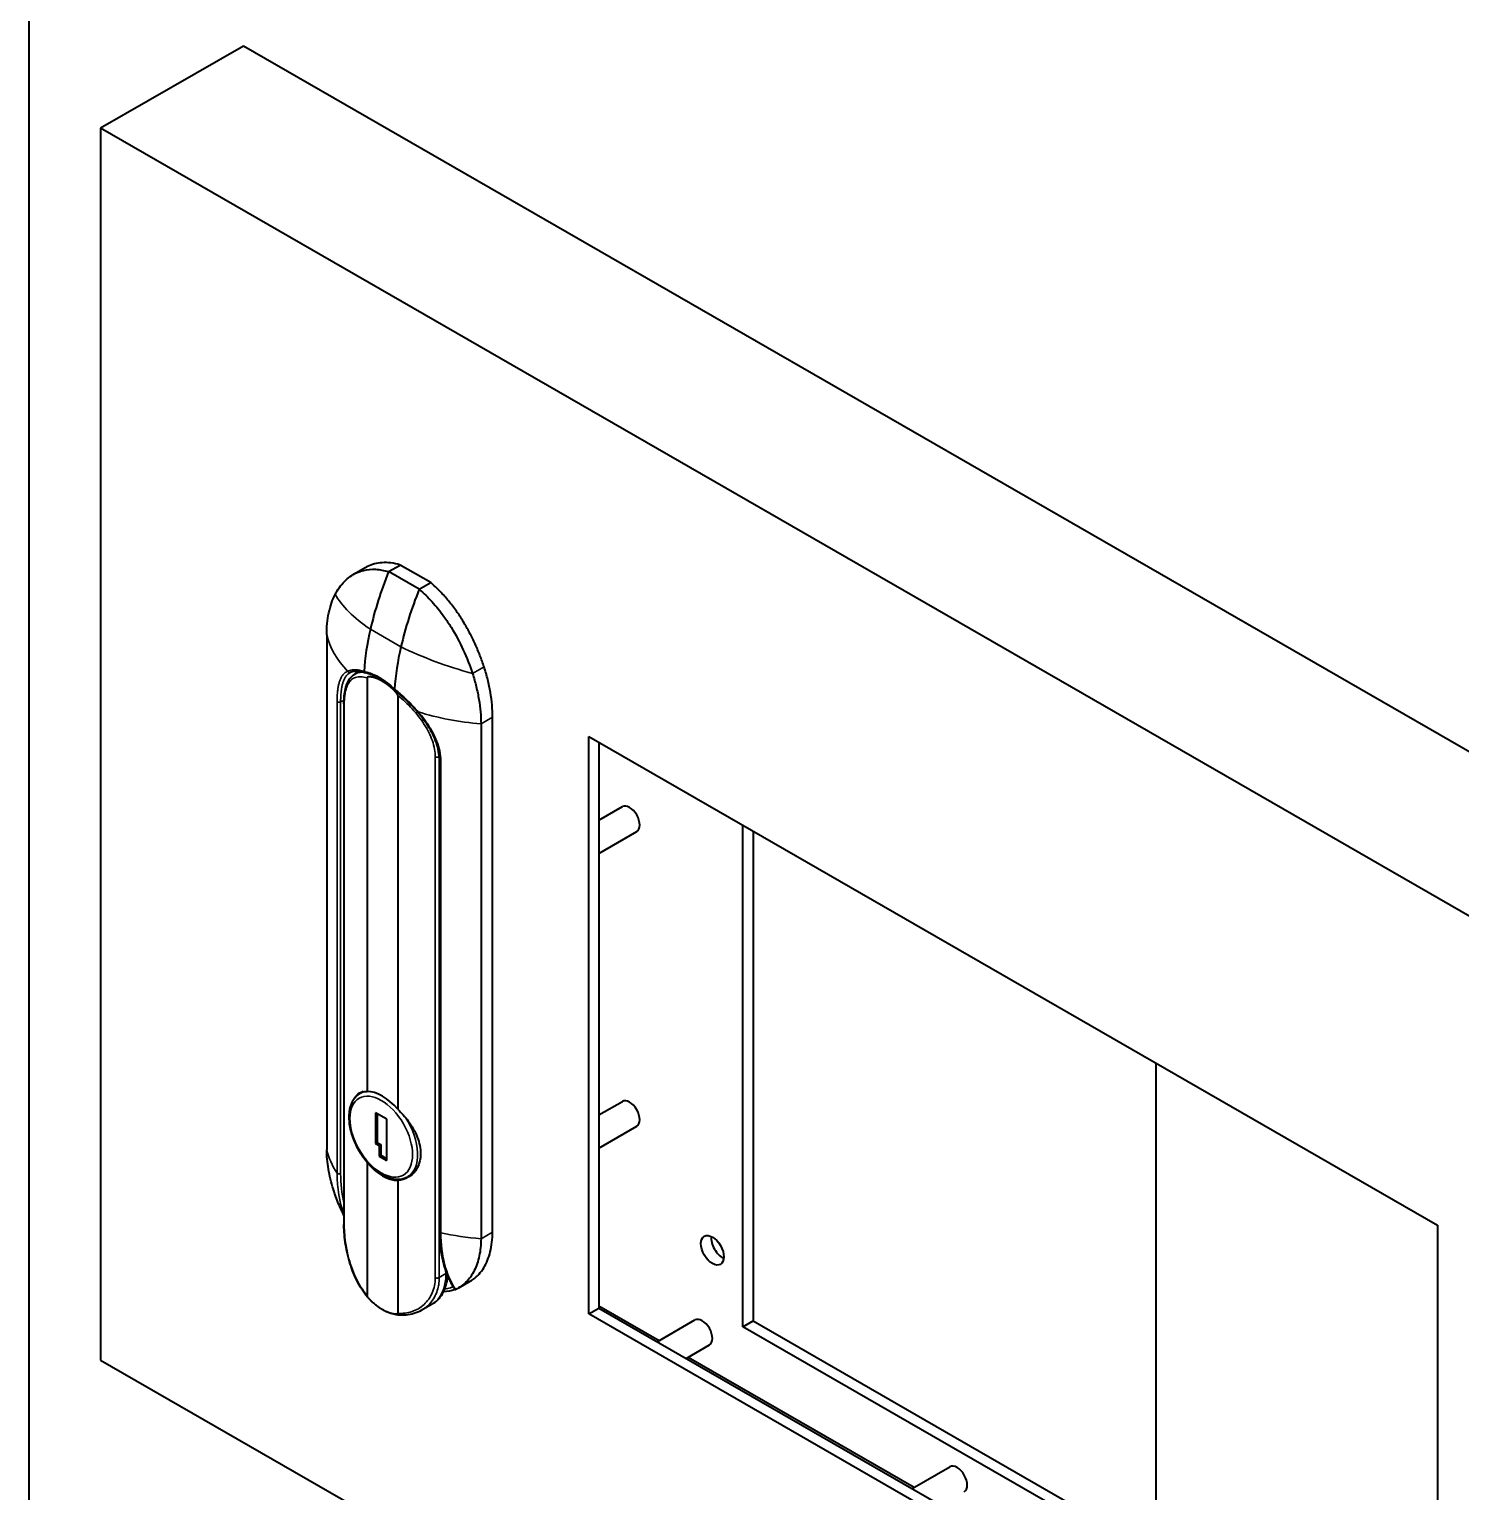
# Model space of a CAD drawing. Header units: millimetres. Extents: x 0 to 2523, y 0 to 1782.
# Drawn here: x 2285.9 to 2345.5, y 1522.7 to 1583.5 of the extents above; entities that cross this region are included whole.
import ezdxf

# ---------------------------------------------------------------- set-up
doc = ezdxf.new("R2010")
doc.units = ezdxf.units.MM
doc.header["$LTSCALE"] = 3
doc.layers.add('가시적인 것(ISO)', color=3, linetype='Continuous', lineweight=40)
doc.layers.add('가시적인 좁은 것(ISO)', color=3, linetype='Continuous', lineweight=35)

msp = doc.modelspace()

# ---------------------------------------------------------------- linework, layer by layer
at = {"layer": '가시적인 것(ISO)'}
for p, q in [((2285.9086, 1476.1038), (2285.9086, 1633.0728)), ((2294.8181, 1582.8145), (2288.8784, 1579.3941)), ((2360.5791, 1544.9453), (2294.8181, 1582.8145)), ((2354.6394, 1541.5249), (2288.8784, 1579.3941)), ((2288.8784, 1579.3941), (2288.8784, 1528.1338)), ((2299.8821, 1561.102), (2299.4007, 1560.8248)), ((2300.8598, 1560.9402), (2301.3412, 1561.2174)), ((2302.614, 1560.4844), (2301.3412, 1561.2174)), ((2302.1326, 1560.2072), (2300.8598, 1560.9402)), ((2302.1326, 1560.2072), (2302.614, 1560.4844)), ((2298.2851, 1558.3058), (2298.2851, 1536.881)), ((2299.432, 1556.8567), (2299.432, 1556.8567)), ((2299.6393, 1556.7832), (2299.4534, 1556.6761)), ((2299.9646, 1556.5261), (2299.9646, 1539.3092)), ((2301.2471, 1555.7875), (2301.2471, 1538.5706)), ((2299.0034, 1555.439), (2299.0034, 1533.7699)), ((2302.0594, 1554.9784), (2302.0594, 1554.9784)), ((2304.7074, 1554.6075), (2304.7074, 1533.1827)), ((2305.1887, 1533.4599), (2305.1887, 1554.8847)), ((2309.1901, 1530.0493), (2309.1901, 1554.0852)), ((2309.1901, 1554.0852), (2344.5101, 1533.7458)), ((2309.6143, 1553.8409), (2309.6143, 1530.2936)), ((2302.7849, 1553.4831), (2302.7847, 1553.483)), ((2302.9755, 1553.0986), (2302.9755, 1533.4783)), ((2309.6143, 1550.6015), (2310.5877, 1551.162)), ((2309.6143, 1549.2167), (2311.1866, 1550.1221)), ((2315.6071, 1529.515), (2315.6071, 1550.3899)), ((2316.0313, 1550.1456), (2316.0313, 1529.7593)), ((2332.7898, 1540.495), (2332.7898, 1520.1088)), ((2299.8089, 1539.3028), (2299.6652, 1539.2201)), ((2309.6143, 1538.3382), (2310.5877, 1538.8988)), ((2300.3213, 1538.423), (2300.3213, 1537.1476)), ((2300.788, 1538.1542), (2300.3213, 1538.423)), ((2300.385, 1538.3863), (2300.385, 1537.1842)), ((2300.788, 1536.4374), (2300.788, 1538.1542)), ((2309.6143, 1536.9535), (2311.1866, 1537.8589)), ((2300.3213, 1537.1476), (2300.385, 1537.1842)), ((2300.3213, 1537.1476), (2300.4698, 1537.0621)), ((2300.385, 1537.1842), (2300.5335, 1537.0987)), ((2300.4698, 1537.0621), (2300.5335, 1537.0987)), ((2300.4698, 1537.0621), (2300.4698, 1536.6206)), ((2300.5335, 1537.0987), (2300.5335, 1536.6573)), ((2299.9646, 1536.3487), (2299.9646, 1530.8186)), ((2300.4698, 1536.6206), (2300.5335, 1536.6573)), ((2300.4698, 1536.6206), (2300.788, 1536.4374)), ((2300.5335, 1536.6573), (2300.788, 1536.5107)), ((2301.2471, 1535.6101), (2301.2471, 1530.08)), ((2301.8653, 1535.8828), (2301.6563, 1535.7624)), ((2344.5101, 1533.7458), (2344.5101, 1509.7099)), ((2304.2449, 1531.4037), (2303.7636, 1531.1266)), ((2302.6689, 1530.4543), (2302.2231, 1530.1976)), ((2309.1901, 1530.0493), (2309.6143, 1530.2936)), ((2344.5101, 1509.7099), (2309.1901, 1530.0493)), ((2309.6143, 1530.3907), (2312.1253, 1528.9448)), ((2309.6143, 1530.2936), (2344.5101, 1510.1985)), ((2312.041, 1528.8962), (2313.6106, 1529.8001)), ((2315.6071, 1529.515), (2316.0313, 1529.7593)), ((2344.5101, 1512.8709), (2315.6071, 1529.515)), ((2316.0313, 1529.7593), (2344.5101, 1513.3595)), ((2313.2433, 1528.2038), (2314.2094, 1528.7602)), ((2313.3276, 1528.2524), (2322.7319, 1522.8368)), ((2288.8784, 1528.1338), (2354.6394, 1490.2646)), ((2322.6476, 1522.7883), (2324.2172, 1523.6922))]:
    msp.add_line(p, q, dxfattribs=at)
for centre, major_axis, ratio, start_param, end_param in [((2307.4427, 1560.1506), (-5.4222, -9.4158), 0.5780931, 4.9541074, 5.1961528), ((2308.7155, 1559.4177), (-5.4222, -9.4158), 0.5780931, 4.9541074, 5.1961528), ((2306.146, 1559.8672), (-4.4643, -7.7525), 0.5780931, 5.1961528, 5.4201522), ((2307.4188, 1559.1342), (-4.4643, -7.7525), 0.5780931, 5.1961528, 5.4201521), ((2302.9812, 1555.5054), (-1.3848, 2.4048), 0.5780931, 2.2649541, 2.2649905), ((2310.8871, 1550.642), (-0.2994, 0.52), 0.5780931, 3.1415927, 6.2831853), ((2300.6059, 1537.4596), (-1.0105, 1.7548), 0.5780931, 5.0353615, 5.9640802), ((2310.8871, 1538.3788), (-0.2994, 0.52), 0.5780931, 3.1415927, 6.2831853), ((2300.6059, 1537.4596), (1.0105, -1.7548), 0.5780931, 5.0353615, 5.9640802), ((2303.0655, 1533.4786), (-0.09, -0.0004), 0.5787986, 6.2806336, 6.2831853), ((2314.7585, 1532.9449), (0.3368, -0.5849), 0.5780931, 3.8197093, 5.6050687), ((2313.91, 1529.2801), (-0.2994, 0.52), 0.5780931, 3.1415927, 6.2831853), ((2324.5166, 1523.1722), (-0.2994, 0.52), 0.5780931, 3.1415927, 6.2831853)]:
    msp.add_ellipse(centre, major_axis=major_axis, ratio=ratio, start_param=start_param, end_param=end_param, dxfattribs=at)
msp.add_ellipse((2314.3343, 1532.7006), major_axis=(0.3368, -0.5849), ratio=0.5780931, dxfattribs=at)
for points, knots in [([(2301.3412, 1561.2174), (2301.2084, 1561.258), (2300.9518, 1561.3134), (2300.5936, 1561.3248), (2300.2695, 1561.2725), (2300.0384, 1561.1864), (2299.9147, 1561.1208), (2299.8821, 1561.102)], [0, 0, 0, 0, 0.13452685, 0.26387613, 0.38935226, 0.51260479, 0.55802711, 0.55802711, 0.55802711, 0.55802711]), ([(2298.6402, 1559.9899), (2298.747, 1560.1944), (2298.8743, 1560.376), (2299.1711, 1560.6811), (2299.3401, 1560.8041), (2299.6234, 1560.9348), (2299.7226, 1560.9693), (2299.9819, 1561.0313), (2300.1471, 1561.0465), (2300.4071, 1561.0336), (2300.4955, 1561.0234), (2300.6756, 1560.9908), (2300.7672, 1560.9685), (2300.8598, 1560.9402)], [-1.4373876, -1.4373876, -1.4373876, -1.4373876, -1.077998, -1.077998, -0.718291, -0.718291, -0.538642, -0.538642, -0.2691978, -0.2691978, -0.1345178, -0.1345178, -0.000001, -0.000001, -0.000001, -0.000001]), ([(2304.8336, 1556.9777), (2304.7815, 1557.1375), (2304.6675, 1557.4576), (2304.4667, 1557.935), (2304.236, 1558.4052), (2303.9753, 1558.8641), (2303.684, 1559.3075), (2303.3606, 1559.732), (2303.0029, 1560.1324), (2302.7468, 1560.3721), (2302.614, 1560.4844)], [0, 0, 0, 0, 0.122059, 0.2440296, 0.3661056, 0.4882651, 0.6113307, 0.7364757, 0.865538, 1, 1, 1, 1]), ([(2298.2851, 1558.3058), (2298.2851, 1558.6303), (2298.3146, 1558.9381), (2298.4034, 1559.363), (2298.4405, 1559.4985), (2298.5293, 1559.7554), (2298.5811, 1559.8767), (2298.6402, 1559.9899)], [-0.79418282, -0.79418282, -0.79418282, -0.79418282, -0.39706048, -0.39706048, -0.1985164, -0.1985164, -0.000001, -0.000001, -0.000001, -0.000001]), ([(2302.1326, 1560.2072), (2302.2253, 1560.1289), (2302.3168, 1560.0457), (2302.4969, 1559.8708), (2302.5853, 1559.7792), (2302.8454, 1559.4927), (2303.0106, 1559.2872), (2303.2699, 1558.9266), (2303.3691, 1558.7778), (2303.6524, 1558.3208), (2303.8213, 1558.0032), (2304.1181, 1557.3563), (2304.2455, 1557.028), (2304.3523, 1556.7005)], [-1.4345196, -1.4345196, -1.4345196, -1.4345196, -1.3002693, -1.3002693, -1.1658564, -1.1658564, -0.8969451, -0.8969451, -0.7176518, -0.7176518, -0.3586651, -0.3586651, -0.000001, -0.000001, -0.000001, -0.000001]), ([(2299.8813, 1556.7301), (2299.7051, 1556.7836), (2299.55, 1556.8012), (2299.3697, 1556.7792), (2299.318, 1556.7647), (2299.2735, 1556.7439)], [0, 0, 0, 0, 0.2987056, 0.2987056, 0.44441301, 0.44441301, 0.44441301, 0.44441301]), ([(2305.1887, 1554.8847), (2305.1887, 1555.0491), (2305.1736, 1555.3856), (2305.106, 1555.9082), (2304.9948, 1556.4403), (2304.8919, 1556.7991), (2304.8336, 1556.9777)], [0, 0, 0, 0, 0.2533919, 0.5045957, 0.753541, 1, 1, 1, 1]), ([(2299.0034, 1555.439), (2299.0034, 1555.6728), (2299.0233, 1555.8852), (2299.1078, 1556.2483), (2299.1745, 1556.4039), (2299.3245, 1556.5847), (2299.3852, 1556.6369), (2299.4534, 1556.6761)], [0, 0, 0, 0, 0.2826255, 0.2826255, 0.57096149, 0.57096149, 0.72160324, 0.72160324, 0.72160324, 0.72160324]), ([(2299.6903, 1556.7757), (2299.6742, 1556.7702), (2299.6584, 1556.764), (2299.6424, 1556.7568), (2299.6418, 1556.7566), (2299.6412, 1556.7563)], [-0.017241882, -0.017241882, -0.017241882, -0.017241882, 0, 0, 0.000647112, 0.000647112, 0.000647112, 0.000647112]), ([(2299.8383, 1556.788), (2299.8408, 1556.773), (2299.8468, 1556.7583), (2299.8553, 1556.7479), (2299.8637, 1556.7377), (2299.8743, 1556.7312), (2299.8861, 1556.7289)], [0.00007179, 0.00007179, 0.00007179, 0.00007179, 0.33333333, 0.33333333, 0.33333333, 0.66042788, 0.66042788, 0.66042788, 0.66042788]), ([(2304.3523, 1556.7005), (2304.4114, 1556.5193), (2304.4632, 1556.3382), (2304.552, 1555.9791), (2304.589, 1555.801), (2304.6778, 1555.2738), (2304.7074, 1554.9319), (2304.7074, 1554.6075)], [-0.79365146, -0.79365146, -0.79365146, -0.79365146, -0.59526888, -0.59526888, -0.39685764, -0.39685764, -0.000001, -0.000001, -0.000001, -0.000001]), ([(2301.1116, 1556.0203), (2301.1096, 1556.0219), (2301.1081, 1556.0241), (2301.1073, 1556.027), (2301.1052, 1556.0336), (2301.1066, 1556.044), (2301.1111, 1556.055)], [0.5234939, 0.5234939, 0.5234939, 0.5234939, 0.66666667, 0.66666667, 0.66666667, 0.99987886, 0.99987886, 0.99987886, 0.99987886]), ([(2302.0687, 1555.0958), (2301.8569, 1555.34), (2301.6234, 1555.5771), (2301.2957, 1555.869), (2301.2036, 1555.9468), (2301.1116, 1556.0203)], [0, 0, 0, 0, 0.32455494, 0.32455494, 0.44934378, 0.44934378, 0.44934378, 0.44934378]), ([(2302.9755, 1553.0986), (2302.9755, 1553.3299), (2302.9314, 1553.5746), (2302.766, 1554.0566), (2302.6435, 1554.2995), (2302.3699, 1554.7256), (2302.2251, 1554.9154), (2302.0687, 1555.0958)], [0, 0, 0, 0, 0.28741428, 0.28741428, 0.57464831, 0.57464831, 0.8143084, 0.8143084, 0.8143084, 0.8143084]), ([(2299.6652, 1539.2201), (2299.558, 1539.1583), (2299.4664, 1539.0703), (2299.3196, 1538.8496), (2299.267, 1538.7145), (2299.2041, 1538.4044), (2299.1979, 1538.2265), (2299.2351, 1537.8516), (2299.2792, 1537.6542), (2299.4123, 1537.262), (2299.5009, 1537.0673), (2299.7133, 1536.6988), (2299.837, 1536.525), (2300.1083, 1536.2146), (2300.256, 1536.0781), (2300.563, 1535.8564), (2300.7224, 1535.7714), (2301.0374, 1535.6664), (2301.1935, 1535.6454), (2301.4536, 1535.6735), (2301.5608, 1535.7074), (2301.6563, 1535.7624)], [2.3542608, 2.3542608, 2.3542608, 2.3542608, 2.6341338, 2.6341338, 2.9347287, 2.9347287, 3.2623857, 3.2623857, 3.5951268, 3.5951268, 3.9258861, 3.9258861, 4.2556663, 4.2556663, 4.5864294, 4.5864294, 4.9191665, 4.9191665, 5.2466416, 5.2466416, 5.4958534, 5.4958534, 5.4958534, 5.4958534]), ([(2299.4721, 1539.0623), (2299.5211, 1539.1445), (2299.5818, 1539.2063), (2299.7352, 1539.2955), (2299.8412, 1539.3183), (2299.9646, 1539.3092)], [0.33894025, 0.33894025, 0.33894025, 0.33894025, 0.5112141, 0.5112141, 0.72151837, 0.72151837, 0.72151837, 0.72151837]), ([(2301.2471, 1538.5706), (2301.404, 1538.4184), (2301.5518, 1538.2494), (2301.8267, 1537.8749), (2301.9627, 1537.641), (2302.146, 1537.1704), (2302.1927, 1536.9333), (2302.1927, 1536.5153), (2302.146, 1536.3081), (2301.9627, 1535.9635), (2301.8267, 1535.8265), (2301.5518, 1535.6671), (2301.404, 1535.6202), (2301.2471, 1535.6101)], [1.3231563, 1.3231563, 1.3231563, 1.3231563, 1.5334605, 1.5334605, 1.7890676, 1.7890676, 2.0446746, 2.0446746, 2.3002817, 2.3002817, 2.5558887, 2.5558887, 2.766193, 2.766193, 2.766193, 2.766193]), ([(2298.5692, 1535.2189), (2298.5677, 1535.2234), (2298.5663, 1535.2279), (2298.4744, 1535.518), (2298.4052, 1535.8014), (2298.3347, 1536.2167), (2298.3168, 1536.3532), (2298.2924, 1536.6213), (2298.2859, 1536.7528), (2298.2851, 1536.881)], [-0.63068901, -0.63068901, -0.63068901, -0.63068901, -0.62576145, -0.62576145, -0.3126285, -0.3126285, -0.1562493, -0.1562493, -0.000001, -0.000001, -0.000001, -0.000001]), ([(2299.0034, 1534.1491), (2298.9732, 1534.2096), (2298.9442, 1534.2699), (2298.8689, 1534.4315), (2298.8248, 1534.5324), (2298.7422, 1534.7321), (2298.7039, 1534.8311), (2298.6326, 1535.0267), (2298.5996, 1535.1234), (2298.5692, 1535.2189)], [1.14979198, 1.14979198, 1.14979198, 1.14979198, 1.16936796, 1.16936796, 1.20251455, 1.20251455, 1.23566115, 1.23566115, 1.26880775, 1.26880775, 1.26880775, 1.26880775]), ([(2300.1872, 1530.5407), (2300.0001, 1530.7174), (2299.8309, 1530.9341), (2299.5431, 1531.4124), (2299.4209, 1531.6799), (2299.2226, 1532.2399), (2299.1456, 1532.5401), (2299.0419, 1533.1123), (2299.0126, 1533.392), (2299.004, 1533.6869), (2299.0034, 1533.7287), (2299.0034, 1533.7699)], [0, 0, 0, 0, 0.2898076, 0.2898076, 0.5816527, 0.5816527, 0.8845661, 0.8845661, 1.1797636, 1.1797636, 1.2294737, 1.2294737, 1.2294737, 1.2294737]), ([(2302.9755, 1533.4782), (2302.9764, 1533.2852), (2302.9859, 1533.0969), (2303.0221, 1532.7321), (2303.0489, 1532.5555), (2303.1196, 1532.2156), (2303.1635, 1532.0524), (2303.2681, 1531.7411), (2303.3288, 1531.5931), (2303.4666, 1531.3138), (2303.5436, 1531.1826), (2303.6285, 1531.0605)], [0.00509329, 0.00509329, 0.00509329, 0.00509329, 0.10830819, 0.10830819, 0.2115231, 0.2115231, 0.314738, 0.314738, 0.4179529, 0.4179529, 0.52116781, 0.52116781, 0.52116781, 0.52116781]), ([(2304.7074, 1533.1827), (2304.7066, 1533.0554), (2304.7, 1532.9314), (2304.6756, 1532.6913), (2304.6577, 1532.5754), (2304.5872, 1532.2412), (2304.5179, 1532.0375), (2304.337, 1531.6747), (2304.226, 1531.5166), (2303.966, 1531.2522), (2303.8178, 1531.1466), (2303.654, 1531.0692)], [-1.2507899, -1.2507899, -1.2507899, -1.2507899, -1.0946869, -1.0946869, -0.9384539, -0.9384539, -0.625614, -0.625614, -0.3128247, -0.3128247, -0.0000009, -0.0000009, -0.0000009, -0.0000009]), ([(2304.2449, 1531.4037), (2304.2941, 1531.4321), (2304.4299, 1531.5207), (2304.6305, 1531.7026), (2304.8287, 1531.9685), (2304.9858, 1532.281), (2305.1004, 1532.6363), (2305.1709, 1533.0297), (2305.1878, 1533.3136), (2305.1887, 1533.4599)], [0.42857124, 0.42857124, 0.42857124, 0.42857124, 0.47615982, 0.56428185, 0.65167954, 0.73872097, 0.8258694, 0.91296247, 1, 1, 1, 1]), ([(2302.6689, 1530.4543), (2302.7576, 1530.5054), (2302.8392, 1530.5686), (2302.984, 1530.7149), (2303.0471, 1530.7978), (2303.154, 1530.9781), (2303.1979, 1531.0756), (2303.2671, 1531.2813), (2303.2925, 1531.3897), (2303.3148, 1531.5395), (2303.3194, 1531.5772), (2303.3231, 1531.6153)], [5.49585344, 5.49585344, 5.49585344, 5.49585344, 5.65331981, 5.65331981, 5.81078618, 5.81078618, 5.96825256, 5.96825256, 6.12571893, 6.12571893, 6.17787012, 6.17787012, 6.17787012, 6.17787012]), ([(2303.6285, 1531.0605), (2303.6289, 1531.0599), (2303.6306, 1531.06), (2303.6379, 1531.0621), (2303.6449, 1531.065), (2303.654, 1531.0692)], [0.042254862, 0.042254862, 0.042254862, 0.042254862, 0.053895909, 0.053895909, 0.071218311, 0.071218311, 0.071218311, 0.071218311]), ([(2302.2231, 1530.1976), (2302.0313, 1530.0872), (2301.8128, 1530.018), (2301.3718, 1529.9803), (2301.1441, 1530.0084), (2300.8736, 1530.1004), (2300.821, 1530.1211), (2300.7691, 1530.1445)], [0.0000073, 0.0000073, 0.0000073, 0.0000073, 0.29538401, 0.29538401, 0.58144724, 0.58144724, 0.65096267, 0.65096267, 0.65096267, 0.65096267])]:
    msp.add_open_spline(points, degree=3, knots=knots, dxfattribs=at)
for points in [[(2299.2735, 1556.7439), (2299.2628, 1556.7389), (2299.2524, 1556.7335), (2299.2422, 1556.7277)], [(2299.2422, 1556.7277), (2299.2422, 1556.7277), (2299.2422, 1556.7277), (2299.2422, 1556.7277)], [(2299.4535, 1556.6762), (2299.4534, 1556.6762), (2299.4534, 1556.6762), (2299.4534, 1556.6762)], [(2300.5015, 1556.49), (2300.2952, 1556.6089), (2300.0846, 1556.6898), (2299.8861, 1556.7289)], [(2301.2471, 1555.7875), (2301.2471, 1555.7915), (2301.2449, 1555.8003), (2301.2386, 1555.8142), (2301.2309, 1555.828), (2301.222, 1555.8423), (2301.2118, 1555.8572), (2301.2005, 1555.873), (2301.1877, 1555.8897), (2301.1734, 1555.9075), (2301.1577, 1555.9264), (2301.1406, 1555.9461), (2301.1222, 1555.9666), (2301.102, 1555.9882), (2301.0802, 1556.0109), (2301.0567, 1556.0345), (2301.0314, 1556.059), (2301.0043, 1556.0844), (2300.9755, 1556.1105), (2300.9447, 1556.1373), (2300.9122, 1556.1647), (2300.8778, 1556.1926), (2300.8416, 1556.2207), (2300.8037, 1556.2491), (2300.7639, 1556.2775), (2300.7223, 1556.3058), (2300.6793, 1556.3337), (2300.6353, 1556.3609), (2300.5905, 1556.3869), (2300.5455, 1556.4115), (2300.5006, 1556.4346), (2300.4561, 1556.4558), (2300.4126, 1556.475), (2300.3703, 1556.4922), (2300.3296, 1556.5073), (2300.291, 1556.5203), (2300.2546, 1556.5312), (2300.2208, 1556.5401), (2300.1899, 1556.5472), (2300.1616, 1556.5526), (2300.1358, 1556.5567), (2300.1123, 1556.5595), (2300.091, 1556.5612), (2300.0718, 1556.562), (2300.0541, 1556.562), (2300.0381, 1556.5612), (2300.0237, 1556.5597), (2300.0109, 1556.5577), (2299.9995, 1556.555), (2299.9895, 1556.5518), (2299.9807, 1556.5478), (2299.9732, 1556.5429), (2299.9669, 1556.5362), (2299.9646, 1556.53), (2299.9646, 1556.5261)], [(2301.1107, 1556.0211), (2300.9161, 1556.2105), (2300.7086, 1556.3707), (2300.5015, 1556.49)], [(2299.9646, 1536.3487), (2299.927, 1536.4009), (2299.891, 1536.4552), (2299.8568, 1536.5108)], [(2301.2471, 1530.08), (2301.2471, 1530.0761), (2301.2448, 1530.0699), (2301.2386, 1530.0633), (2301.2311, 1530.0584), (2301.2223, 1530.0543), (2301.2122, 1530.051), (2301.2007, 1530.0484), (2301.1875, 1530.0463), (2301.1727, 1530.0448), (2301.1564, 1530.0441), (2301.1383, 1530.0442), (2301.1182, 1530.0451), (2301.0963, 1530.047), (2301.0725, 1530.05), (2301.047, 1530.0541), (2301.0199, 1530.0594), (2300.9913, 1530.0659), (2300.9612, 1530.0738), (2300.9298, 1530.083), (2300.8973, 1530.0936), (2300.8636, 1530.1055), (2300.829, 1530.1188), (2300.7935, 1530.1335), (2300.7574, 1530.1496), (2300.7208, 1530.1669), (2300.6838, 1530.1855), (2300.6465, 1530.2053), (2300.6093, 1530.2261), (2300.5721, 1530.248), (2300.5347, 1530.271), (2300.4975, 1530.2949), (2300.4606, 1530.3198), (2300.4241, 1530.3454), (2300.3883, 1530.3717), (2300.3532, 1530.3984), (2300.3191, 1530.4254), (2300.286, 1530.4527), (2300.2541, 1530.4799), (2300.2236, 1530.507), (2300.1944, 1530.5338), (2300.1669, 1530.56), (2300.1409, 1530.5856), (2300.1168, 1530.6104), (2300.0945, 1530.6341), (2300.0741, 1530.6566), (2300.0558, 1530.6777), (2300.0392, 1530.6974), (2300.0243, 1530.7161), (2300.0111, 1530.7334), (2299.9995, 1530.7494), (2299.9894, 1530.7643), (2299.9806, 1530.7785), (2299.9731, 1530.7921), (2299.9669, 1530.8059), (2299.9646, 1530.8147), (2299.9646, 1530.8186)], [(2302.7002, 1530.9814), (2302.7002, 1530.9814), (2302.7001, 1530.9814), (2302.7001, 1530.9814)], [(2303.6211, 1531.0713), (2303.4717, 1531.0161), (2303.3116, 1530.982), (2303.1449, 1530.9687)]]:
    msp.add_open_spline(points, degree=3, dxfattribs=at)
at = {"layer": '가시적인 좁은 것(ISO)'}
for p, q in [((2301.375, 1557.8131), (2300.1022, 1558.5461)), ((2304.3523, 1556.7005), (2304.8336, 1556.9777)), ((2299.6412, 1556.7563), (2299.6783, 1556.7777)), ((2299.0067, 1555.5988), (2298.8653, 1555.5174)), ((2298.7177, 1535.915), (2298.7177, 1555.5354)), ((2298.8653, 1535.897), (2298.8653, 1555.5174)), ((2299.0169, 1555.4031), (2299.0169, 1533.7341)), ((2304.7074, 1554.6075), (2305.1887, 1554.8847)), ((2302.8035, 1531.5536), (2302.804, 1553.2224)), ((2302.9717, 1531.5709), (2302.9717, 1553.2175)), ((2303.0211, 1553.2686), (2303.0211, 1553.2686)), ((2303.0331, 1553.0503), (2303.0331, 1533.4299)), ((2304.7074, 1533.1827), (2305.1887, 1533.4599)), ((2302.9717, 1531.5709), (2303.2463, 1531.7291)), ((2303.2463, 1531.8094), (2303.2463, 1531.7291))]:
    msp.add_line(p, q, dxfattribs=at)
for centre, major_axis, ratio, start_param, end_param in [((2305.7872, 1559.2832), (-7.3329, 1.6984), 0.3795197, 0.3294544, 0.7760115), ((2305.7408, 1558.9009), (-7.527, 0), 0.5758617, 0.1377319, 0.5059214), ((2305.7872, 1559.2832), (-7.3329, 1.6984), 0.3795197, 1.0157242, 1.4622813), ((2299.2355, 1556.8255), (0.038, -0.0816), 0.9169857, 4.5954233, 6.2831155), ((2300.8304, 1554.2669), (-1.3848, 2.4048), 0.5780931, 6.1110222, 6.1508194), ((2300.5465, 1556.568), (-0.0449, -0.078), 0.5780289, 5.4048296, 6.283202), ((2298.8017, 1555.554), (-0.09, 0), 0.5758617, 0.3679759, 2.3561945), ((2299.1534, 1555.439), (-0.15, 0), 0.5758617, 6.2831835, 6.7106324), ((2302.1367, 1555.1547), (-0.068, -0.059), 0.0878617, 6.2831837, 7.0839777), ((2305.7408, 1558.9009), (-7.527, 0), 0.5758617, 1.0648749, 1.4330644), ((2303.0655, 1553.0986), (-0.09, 0), 0.5758617, 0, 1.2028204), ((2300.6607, 1537.4912), (-0.9956, 1.7288), 0.5780931, 6.0240327, 6.2831853), ((2300.6607, 1537.4912), (0.9956, -1.7288), 0.5780931, 0, 1.6666589), ((2305.7408, 1537.4914), (-7.527, -0.0207), 0.5774617, 0.1361468, 0.3663913), ((2303.5732, 1538.7397), (3.4268, 5.9507), 0.5780931, 2.3593541, 2.699046), ((2298.8017, 1535.9337), (-0.09, 0), 0.5758617, 0.3679759, 2.3562005), ((2303.6627, 1538.6882), (3.3857, 5.8794), 0.5780931, 2.3594158, 2.594824), ((2299.1534, 1533.7699), (-0.15, 0), 0.5758617, 0, 0.4274471), ((2303.0655, 1533.4786), (-0.09, -0.0004), 0.5787986, 0, 1.2002707), ((2307.8887, 1536.2546), (-3.4268, -5.9507), 0.5780931, 5.5009467, 6.0071089), ((2305.7408, 1537.4914), (-7.527, -0.0181), 0.5776915, 1.2014368, 1.4316813), ((2301.2841, 1532.8591), (1.3848, -2.4048), 0.5780931, 0, 0.7873319), ((2303.0342, 1531.8513), (-0.3, 0), 0.5758617, 2.3561945, 2.4776701)]:
    msp.add_ellipse(centre, major_axis=major_axis, ratio=ratio, start_param=start_param, end_param=end_param, dxfattribs=at)
msp.add_ellipse((2300.5547, 1537.4302), major_axis=(0.9207, -1.5988), ratio=0.5780931, dxfattribs=at)
for points, knots in [([(2298.7177, 1555.5354), (2298.7177, 1555.6059), (2298.7192, 1555.6733), (2298.722, 1555.7376), (2298.7248, 1555.8018), (2298.729, 1555.863), (2298.7346, 1555.9216), (2298.7402, 1555.9801), (2298.7472, 1556.036), (2298.7553, 1556.0879), (2298.7633, 1556.1397), (2298.7725, 1556.1875), (2298.7831, 1556.2337), (2298.7937, 1556.2799), (2298.8057, 1556.3244), (2298.8201, 1556.3685), (2298.8345, 1556.4127), (2298.8513, 1556.4563), (2298.8711, 1556.4983), (2298.8909, 1556.5403), (2298.9137, 1556.5805), (2298.9404, 1556.6181), (2298.967, 1556.6557), (2298.9976, 1556.6906), (2299.0332, 1556.7214), (2299.0688, 1556.7523), (2299.1095, 1556.7792), (2299.1567, 1556.8004)], [0, 0, 0, 0, 0.1111111, 0.1111111, 0.1111111, 0.2222222, 0.2222222, 0.2222222, 0.3333333, 0.3333333, 0.3333333, 0.4444444, 0.4444444, 0.4444444, 0.5555556, 0.5555556, 0.5555556, 0.6666667, 0.6666667, 0.6666667, 0.7777778, 0.7777778, 0.7777778, 0.8888889, 0.8888889, 0.8888889, 1, 1, 1, 1]), ([(2299.1567, 1556.8004), (2299.2131, 1556.8265), (2299.2762, 1556.843), (2299.3445, 1556.8511), (2299.3559, 1556.8525), (2299.3675, 1556.8536), (2299.3792, 1556.8545), (2299.4376, 1556.8588), (2299.4998, 1556.8571), (2299.5678, 1556.8485), (2299.5947, 1556.8451), (2299.6225, 1556.8407), (2299.6513, 1556.8352), (2299.7098, 1556.8239), (2299.7722, 1556.8082), (2299.8383, 1556.788)], [0, 0, 0, 0, 0.33333333, 0.33333333, 0.33333333, 0.38903885, 0.38903885, 0.38903885, 0.66666667, 0.66666667, 0.66666667, 0.77640056, 0.77640056, 0.77640056, 0.99997268, 0.99997268, 0.99997268, 0.99997268]), ([(2298.8653, 1555.5174), (2298.8653, 1555.5856), (2298.8667, 1555.6511), (2298.8693, 1555.7135), (2298.872, 1555.7759), (2298.8759, 1555.8353), (2298.8812, 1555.8921), (2298.8864, 1555.9489), (2298.8929, 1556.0032), (2298.9005, 1556.0535), (2298.9081, 1556.1039), (2298.9166, 1556.1503), (2298.9265, 1556.1951), (2298.9365, 1556.24), (2298.9478, 1556.2832), (2298.9613, 1556.3261), (2298.9748, 1556.369), (2298.9906, 1556.4114), (2299.0092, 1556.4522), (2299.0278, 1556.493), (2299.0493, 1556.5322), (2299.0744, 1556.5687), (2299.0995, 1556.6053), (2299.1283, 1556.6393), (2299.1619, 1556.6694), (2299.186, 1556.691), (2299.2127, 1556.7106), (2299.2422, 1556.7277)], [0, 0, 0, 0, 0.11111111, 0.11111111, 0.11111111, 0.22222222, 0.22222222, 0.22222222, 0.33333333, 0.33333333, 0.33333333, 0.44444444, 0.44444444, 0.44444444, 0.55555556, 0.55555556, 0.55555556, 0.66666667, 0.66666667, 0.66666667, 0.77777778, 0.77777778, 0.77777778, 0.88888889, 0.88888889, 0.88888889, 0.96846114, 0.96846114, 0.96846114, 0.96846114]), ([(2299.9646, 1556.5261), (2299.8713, 1556.5512), (2299.7861, 1556.565), (2299.7068, 1556.5673), (2299.6275, 1556.5697), (2299.5544, 1556.5607), (2299.4898, 1556.5405), (2299.4253, 1556.5203), (2299.3694, 1556.4889), (2299.3217, 1556.4496), (2299.2741, 1556.4104), (2299.2348, 1556.3632), (2299.202, 1556.3116), (2299.1692, 1556.26), (2299.1429, 1556.2039), (2299.1213, 1556.1455), (2299.0997, 1556.087), (2299.0827, 1556.0261), (2299.0691, 1555.9643), (2299.0556, 1555.9024), (2299.0454, 1555.8397), (2299.0378, 1555.777), (2299.0301, 1555.7143), (2299.025, 1555.6517), (2299.0216, 1555.5892), (2299.0183, 1555.5267), (2299.0169, 1555.4645), (2299.0169, 1555.4031)], [0, 0, 0, 0, 0.1111111, 0.1111111, 0.1111111, 0.2222222, 0.2222222, 0.2222222, 0.3333333, 0.3333333, 0.3333333, 0.4444444, 0.4444444, 0.4444444, 0.5555556, 0.5555556, 0.5555556, 0.6666667, 0.6666667, 0.6666667, 0.7777778, 0.7777778, 0.7777778, 0.8888889, 0.8888889, 0.8888889, 1, 1, 1, 1]), ([(2299.7981, 1556.7531), (2299.7357, 1556.7551), (2299.677, 1556.7506), (2299.6226, 1556.7395), (2299.5602, 1556.7266), (2299.5036, 1556.705), (2299.4535, 1556.6762)], [0.594629778, 0.594629778, 0.594629778, 0.594629778, 0.631578947, 0.631578947, 0.631578947, 0.673996241, 0.673996241, 0.673996241, 0.673996241]), ([(2299.8383, 1556.788), (2299.9151, 1556.7732), (2299.9956, 1556.7516), (2300.0804, 1556.7225), (2300.1006, 1556.7155), (2300.121, 1556.7082), (2300.1416, 1556.7004), (2300.2491, 1556.6598), (2300.3632, 1556.6073), (2300.4831, 1556.5382)], [0, 0, 0, 0, 0.4038634, 0.4038634, 0.4038634, 0.5, 0.5, 0.5, 1, 1, 1, 1]), ([(2300.4831, 1556.5382), (2300.584, 1556.4801), (2300.6867, 1556.4115), (2300.7914, 1556.3317), (2300.8, 1556.3251), (2300.8087, 1556.3185), (2300.8173, 1556.3118), (2300.9137, 1556.2368), (2301.0119, 1556.1521), (2301.1111, 1556.055)], [0.00000001, 0.00000001, 0.00000001, 0.00000001, 0.5, 0.5, 0.5, 0.54110047, 0.54110047, 0.54110047, 0.9999982, 0.9999982, 0.9999982, 0.9999982]), ([(2301.1111, 1556.055), (2301.1768, 1556.0027), (2301.2432, 1555.9479), (2301.3104, 1555.8904), (2301.3493, 1555.8571), (2301.3884, 1555.8229), (2301.4277, 1555.7877), (2301.5153, 1555.7092), (2301.6039, 1555.6255), (2301.694, 1555.536), (2301.7142, 1555.5159), (2301.7345, 1555.4956), (2301.7548, 1555.4749), (2301.8659, 1555.3621), (2301.9795, 1555.2403), (2302.0931, 1555.1094)], [0, 0, 0, 0, 0.21119499, 0.21119499, 0.21119499, 0.33333333, 0.33333333, 0.33333333, 0.60556696, 0.60556696, 0.60556696, 0.66666667, 0.66666667, 0.66666667, 0.99999999, 0.99999999, 0.99999999, 0.99999999]), ([(2301.2471, 1555.7875), (2301.3494, 1555.7029), (2301.4504, 1555.6154), (2301.5497, 1555.5228), (2301.649, 1555.4301), (2301.7464, 1555.3322), (2301.8402, 1555.2309), (2301.9339, 1555.1296), (2302.0238, 1555.0248), (2302.1083, 1554.9172), (2302.1928, 1554.8095), (2302.2718, 1554.6991), (2302.3438, 1554.5869), (2302.4158, 1554.4747), (2302.4809, 1554.3607), (2302.538, 1554.246), (2302.5951, 1554.1313), (2302.6442, 1554.0158), (2302.6838, 1553.9005), (2302.7234, 1553.7852), (2302.7534, 1553.67), (2302.7733, 1553.5569), (2302.7932, 1553.4438), (2302.8029, 1553.3326), (2302.804, 1553.2224)], [0, 0, 0, 0, 0.125, 0.125, 0.125, 0.25, 0.25, 0.25, 0.375, 0.375, 0.375, 0.5, 0.5, 0.5, 0.625, 0.625, 0.625, 0.75, 0.75, 0.75, 0.875, 0.875, 0.875, 1, 1, 1, 1]), ([(2302.0931, 1555.1094), (2302.2188, 1554.9658), (2302.3306, 1554.8241), (2302.4297, 1554.6839), (2302.5289, 1554.5436), (2302.6154, 1554.4047), (2302.6886, 1554.2703), (2302.7618, 1554.1358), (2302.8217, 1554.0057), (2302.8713, 1553.8755), (2302.9208, 1553.7452), (2302.9602, 1553.6149), (2302.9882, 1553.4779), (2303.0163, 1553.3409), (2303.0331, 1553.1973), (2303.0331, 1553.0503)], [0, 0, 0, 0, 0.2, 0.2, 0.2, 0.4, 0.4, 0.4, 0.6, 0.6, 0.6, 0.8, 0.8, 0.8, 1, 1, 1, 1]), ([(2302.804, 1553.2224), (2302.8224, 1553.2176), (2302.8421, 1553.2151), (2302.8621, 1553.2148), (2302.8822, 1553.2145), (2302.9026, 1553.2167), (2302.9214, 1553.221), (2302.9395, 1553.2252), (2302.9562, 1553.2314), (2302.9702, 1553.2393)], [0.00000003, 0.00000003, 0.00000003, 0.00000003, 0.33333333, 0.33333333, 0.33333333, 0.66666667, 0.66666667, 0.66666667, 0.98854431, 0.98854431, 0.98854431, 0.98854431]), ([(2299.0169, 1533.7341), (2299.0169, 1533.6104), (2299.0227, 1533.4806), (2299.0345, 1533.3437), (2299.0464, 1533.2068), (2299.0644, 1533.0628), (2299.0891, 1532.9146), (2299.1138, 1532.7664), (2299.1452, 1532.614), (2299.1835, 1532.4613), (2299.2219, 1532.3087), (2299.2671, 1532.1558), (2299.319, 1532.0065), (2299.3709, 1531.8573), (2299.4296, 1531.7117), (2299.4948, 1531.5719), (2299.56, 1531.4322), (2299.6319, 1531.2984), (2299.71, 1531.1724), (2299.7882, 1531.0465), (2299.8726, 1530.9285), (2299.9646, 1530.8186)], [0, 0, 0, 0, 0.14285714, 0.14285714, 0.14285714, 0.28571429, 0.28571429, 0.28571429, 0.42857143, 0.42857143, 0.42857143, 0.57142857, 0.57142857, 0.57142857, 0.71428571, 0.71428571, 0.71428571, 0.85714286, 0.85714286, 0.85714286, 0.99999823, 0.99999823, 0.99999823, 0.99999823]), ([(2302.2231, 1530.1976), (2302.2547, 1530.2158), (2302.2855, 1530.2351), (2302.3155, 1530.2556), (2302.3357, 1530.2694), (2302.3555, 1530.2837), (2302.3749, 1530.2984), (2302.4548, 1530.3591), (2302.528, 1530.4279), (2302.5934, 1530.5034), (2302.6105, 1530.5232), (2302.6271, 1530.5434), (2302.6432, 1530.5641), (2302.7033, 1530.6415), (2302.7558, 1530.7249), (2302.8, 1530.8134), (2302.8127, 1530.8387), (2302.8247, 1530.8645), (2302.836, 1530.8906), (2302.8748, 1530.9801), (2302.9056, 1531.0742), (2302.928, 1531.1724), (2302.9349, 1531.2029), (2302.9411, 1531.2338), (2302.9464, 1531.265), (2302.9632, 1531.3638), (2302.9717, 1531.4661), (2302.9717, 1531.5709)], [0.74760206, 0.74760206, 0.74760206, 0.74760206, 0.76470588, 0.76470588, 0.76470588, 0.7762063, 0.7762063, 0.7762063, 0.82352941, 0.82352941, 0.82352941, 0.8359272, 0.8359272, 0.8359272, 0.88235294, 0.88235294, 0.88235294, 0.89564483, 0.89564483, 0.89564483, 0.94117647, 0.94117647, 0.94117647, 0.95532075, 0.95532075, 0.95532075, 0.99999892, 0.99999892, 0.99999892, 0.99999892]), ([(2302.8035, 1531.5536), (2302.8219, 1531.5487), (2302.842, 1531.5461), (2302.8622, 1531.5458), (2302.8824, 1531.5455), (2302.9027, 1531.5476), (2302.9215, 1531.5519), (2302.9402, 1531.5562), (2302.9574, 1531.5627), (2302.9717, 1531.5709)], [0, 0, 0, 0, 0.3333333, 0.3333333, 0.3333333, 0.6666667, 0.6666667, 0.6666667, 1, 1, 1, 1]), ([(2303.1952, 1531.0784), (2303.2745, 1531.0925), (2303.3536, 1531.1127), (2303.4321, 1531.1398), (2303.4705, 1531.153), (2303.5087, 1531.168), (2303.5468, 1531.1847)], [0.75315263, 0.75315263, 0.75315263, 0.75315263, 0.90867102, 0.90867102, 0.90867102, 0.98457792, 0.98457792, 0.98457792, 0.98457792])]:
    msp.add_open_spline(points, degree=3, knots=knots, dxfattribs=at)
for points in [[(2299.854, 1556.7496), (2299.854, 1556.7496), (2299.854, 1556.7496), (2299.854, 1556.7496)], [(2300.3465, 1556.6112), (2300.3465, 1556.6112), (2300.3465, 1556.6112), (2300.3464, 1556.6112)], [(2302.8875, 1553.8316), (2302.8875, 1553.8317), (2302.8875, 1553.8317), (2302.8875, 1553.8318)], [(2301.2471, 1530.08), (2301.3492, 1530.0714), (2301.55, 1530.0735), (2301.8391, 1530.1394), (2302.1063, 1530.2612), (2302.3423, 1530.4367), (2302.5391, 1530.6601), (2302.6885, 1530.9246), (2302.7827, 1531.2243), (2302.8043, 1531.4405), (2302.8035, 1531.5536)], [(2302.7272, 1531.0572), (2302.7272, 1531.0572), (2302.7272, 1531.0572), (2302.7272, 1531.0572)]]:
    msp.add_open_spline(points, degree=3, dxfattribs=at)

doc.saveas('drawing.dxf')
